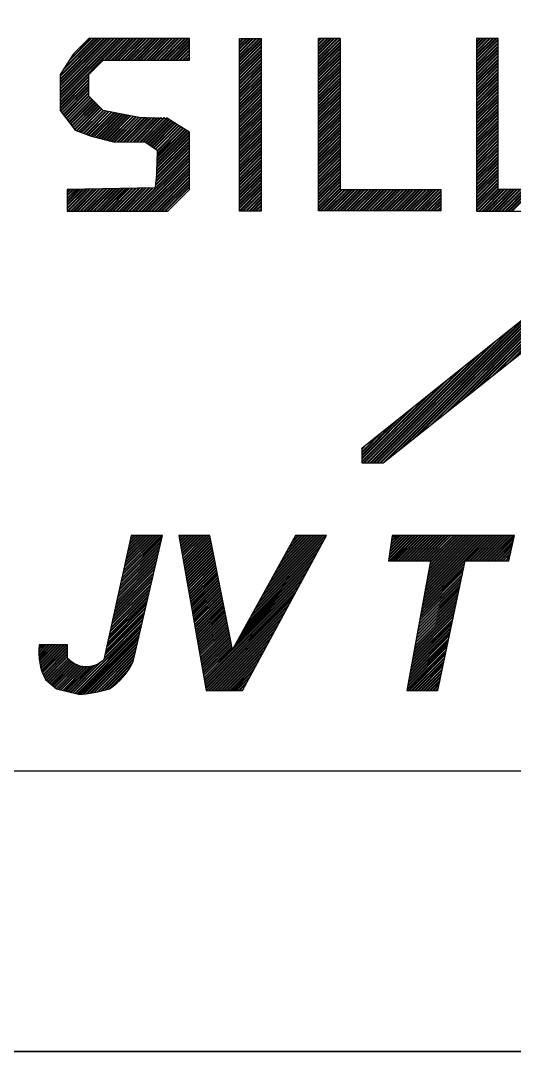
# Model space of a CAD drawing. Extents: x 0 to 594, y 0 to 420.
# Drawn here: x 403.39 to 416.61, y 0 to 27.55 of the extents above; entities that cross this region are included whole.
import ezdxf

# ---------------------------------------------------------------- set-up
doc = ezdxf.new("R2010")
doc.units = 0
doc.header["$MEASUREMENT"] = 0
doc.linetypes.add('BORDER_2012_SLN$0$8001.Solid', pattern=[0])
doc.layers.add('BORDER_2012_SLN$0$Level_1', color=7, linetype='BORDER_2012_SLN$0$8001.Solid', lineweight=25)
doc.layers.add('BORDER_2012_SLN$0$Level_18', color=7, linetype='BORDER_2012_SLN$0$8001.Solid', lineweight=25)
doc.layers.add('GT_1', color=7, linetype='Continuous')

# ---------------------------------------------------------------- blocks, each defined once
blk = doc.blocks.new('BORDER_2012_SLN')
at = {"lineweight": -3}
for p, q in [((404.448, 25.366), (406.157, 27.075)), ((404.448, 25.452), (406.07, 27.075)), ((404.448, 25.539), (405.983, 27.075)), ((404.448, 25.626), (405.897, 27.075)), ((404.448, 25.713), (405.81, 27.075)), ((404.448, 25.799), (405.723, 27.075)), ((404.448, 25.886), (405.637, 27.075)), ((404.448, 25.973), (405.55, 27.075)), ((404.448, 26.06), (405.463, 27.075)), ((404.448, 25.394), (406.128, 27.075)), ((404.448, 25.481), (406.041, 27.075)), ((404.448, 25.568), (405.955, 27.075)), ((404.448, 25.655), (405.868, 27.075)), ((404.448, 25.741), (405.781, 27.075)), ((404.448, 25.828), (405.694, 27.075)), ((404.448, 25.915), (405.608, 27.075)), ((404.448, 26.002), (405.521, 27.075)), ((404.448, 26.088), (405.434, 27.075)), ((404.507, 26.206), (405.377, 27.075)), ((404.561, 26.288), (405.348, 27.075)), ((404.668, 26.453), (405.29, 27.075)), ((404.722, 26.536), (405.261, 27.075)), ((405.639, 26.499), (406.215, 27.075)), ((405.668, 26.499), (406.243, 27.075)), ((405.725, 26.499), (406.301, 27.075)), ((405.754, 26.499), (406.33, 27.075)), ((405.812, 26.499), (406.388, 27.074)), ((405.841, 26.499), (406.417, 27.074)), ((405.899, 26.499), (406.475, 27.074)), ((405.928, 26.499), (406.504, 27.074)), ((405.986, 26.499), (406.561, 27.074)), ((406.015, 26.499), (406.59, 27.074)), ((406.072, 26.499), (406.648, 27.074)), ((406.101, 26.499), (406.677, 27.074)), ((406.159, 26.499), (406.735, 27.074)), ((406.188, 26.499), (406.764, 27.074)), ((406.246, 26.499), (406.821, 27.074)), ((406.275, 26.499), (406.85, 27.074)), ((406.333, 26.499), (406.908, 27.074)), ((406.362, 26.499), (406.937, 27.074)), ((406.419, 26.499), (406.995, 27.074)), ((406.448, 26.499), (407.024, 27.074)), ((406.506, 26.499), (407.081, 27.074)), ((406.535, 26.499), (407.11, 27.074)), ((406.593, 26.499), (407.168, 27.074)), ((406.622, 26.499), (407.197, 27.074)), ((406.68, 26.499), (407.255, 27.074)), ((406.709, 26.499), (407.284, 27.074)), ((406.766, 26.499), (407.341, 27.074)), ((406.795, 26.499), (407.37, 27.074)), ((406.853, 26.499), (407.428, 27.074)), ((406.882, 26.499), (407.457, 27.074)), ((406.94, 26.499), (407.515, 27.074)), ((406.969, 26.499), (407.544, 27.074)), ((407.027, 26.499), (407.602, 27.074)), ((407.056, 26.499), (407.63, 27.074)), ((407.113, 26.499), (407.688, 27.073)), ((407.142, 26.499), (407.717, 27.073)), ((407.2, 26.499), (407.775, 27.073)), ((407.229, 26.499), (407.804, 27.073)), ((407.287, 26.499), (407.862, 27.073)), ((407.316, 26.499), (407.89, 27.073)), ((407.374, 26.499), (407.913, 27.038)), ((407.403, 26.499), (407.912, 27.008)), ((409.253, 26.528), (409.801, 27.075)), ((409.253, 26.614), (409.714, 27.075)), ((409.253, 26.701), (409.627, 27.075)), ((409.253, 26.788), (409.541, 27.075)), ((409.253, 26.875), (409.454, 27.075)), ((409.253, 26.961), (409.367, 27.075)), ((409.253, 27.048), (409.28, 27.075)), ((409.253, 26.556), (409.772, 27.075)), ((409.253, 26.643), (409.685, 27.075)), ((409.253, 26.73), (409.599, 27.075)), ((409.253, 26.817), (409.512, 27.075)), ((409.253, 26.903), (409.425, 27.075)), ((409.253, 26.99), (409.338, 27.075)), ((409.253, 26.47), (409.83, 27.046)), ((409.253, 26.441), (409.83, 27.017)), ((411.368, 26.676), (411.767, 27.075)), ((411.368, 26.762), (411.68, 27.075)), ((411.368, 26.849), (411.594, 27.075)), ((411.368, 26.936), (411.507, 27.075)), ((411.368, 27.023), (411.42, 27.075)), ((411.368, 26.502), (411.941, 27.075)), ((411.368, 26.56), (411.883, 27.075)), ((411.368, 26.647), (411.796, 27.075)), ((411.368, 26.733), (411.709, 27.075)), ((411.368, 26.82), (411.623, 27.075)), ((411.368, 26.907), (411.536, 27.075)), ((411.368, 26.994), (411.449, 27.075)), ((411.368, 26.589), (411.854, 27.075)), ((411.368, 26.473), (411.944, 27.05)), ((415.596, 26.538), (416.134, 27.075)), ((415.596, 26.625), (416.047, 27.075)), ((415.596, 26.712), (415.96, 27.075)), ((415.596, 26.798), (415.873, 27.075)), ((415.596, 26.885), (415.787, 27.075)), ((415.596, 26.972), (415.7, 27.075)), ((415.596, 27.059), (415.613, 27.075)), ((415.596, 26.567), (416.105, 27.075)), ((415.596, 26.654), (416.018, 27.075)), ((415.596, 26.74), (415.931, 27.075)), ((415.596, 26.827), (415.844, 27.075)), ((415.596, 26.914), (415.758, 27.075)), ((415.596, 27.001), (415.671, 27.075)), ((415.596, 26.48), (416.173, 27.057)), ((415.596, 26.451), (416.173, 27.028)), ((407.46, 26.499), (407.911, 26.95)), ((407.489, 26.499), (407.911, 26.92)), ((407.547, 26.499), (407.91, 26.862)), ((407.576, 26.499), (407.91, 26.832)), ((407.634, 26.499), (407.909, 26.774)), ((407.663, 26.499), (407.908, 26.744)), ((409.253, 26.383), (409.83, 26.96)), ((409.253, 26.354), (409.83, 26.931)), ((409.253, 26.296), (409.83, 26.873)), ((409.253, 26.267), (409.83, 26.844)), ((409.253, 26.209), (409.83, 26.786)), ((409.253, 26.181), (409.83, 26.757)), ((411.368, 26.415), (411.944, 26.992)), ((411.368, 26.386), (411.944, 26.963)), ((411.368, 26.329), (411.944, 26.905)), ((411.368, 26.3), (411.944, 26.876)), ((411.368, 26.242), (411.944, 26.819)), ((411.368, 26.213), (411.944, 26.79)), ((411.368, 26.155), (411.944, 26.732)), ((415.596, 26.393), (416.173, 26.97)), ((415.596, 26.365), (416.173, 26.941)), ((415.596, 26.307), (416.173, 26.884)), ((415.596, 26.278), (416.173, 26.855)), ((415.596, 26.22), (416.173, 26.797)), ((415.596, 26.191), (416.173, 26.768)), ((407.721, 26.499), (407.908, 26.686)), ((407.75, 26.499), (407.908, 26.657)), ((407.807, 26.499), (407.908, 26.599)), ((407.836, 26.499), (407.908, 26.57)), ((407.894, 26.499), (407.908, 26.512)), ((409.253, 26.123), (409.83, 26.699)), ((409.253, 26.094), (409.83, 26.67)), ((409.253, 26.036), (409.83, 26.613)), ((409.253, 26.007), (409.83, 26.584)), ((409.253, 25.949), (409.83, 26.526)), ((409.253, 25.92), (409.83, 26.497)), ((411.368, 26.126), (411.944, 26.703)), ((411.368, 26.068), (411.944, 26.645)), ((411.368, 26.039), (411.944, 26.616)), ((411.368, 25.982), (411.944, 26.558)), ((411.368, 25.953), (411.944, 26.529)), ((411.368, 25.895), (411.944, 26.472)), ((415.596, 26.133), (416.173, 26.71)), ((415.596, 26.104), (416.173, 26.681)), ((415.596, 26.046), (416.173, 26.623)), ((415.596, 26.018), (416.173, 26.594)), ((415.596, 25.96), (416.173, 26.537)), ((415.596, 25.931), (416.173, 26.508)), ((409.253, 25.862), (409.83, 26.439)), ((409.253, 25.834), (409.83, 26.41)), ((409.253, 25.776), (409.83, 26.352)), ((409.253, 25.747), (409.83, 26.323)), ((409.253, 25.689), (409.83, 26.266)), ((409.253, 25.66), (409.83, 26.237)), ((409.253, 25.602), (409.83, 26.179)), ((411.368, 25.866), (411.944, 26.443)), ((411.368, 25.808), (411.944, 26.385)), ((411.368, 25.779), (411.944, 26.356)), ((411.368, 25.721), (411.944, 26.298)), ((411.368, 25.692), (411.944, 26.269)), ((411.368, 25.635), (411.944, 26.211)), ((411.368, 25.606), (411.944, 26.182)), ((415.596, 25.873), (416.173, 26.45)), ((415.596, 25.844), (416.173, 26.421)), ((415.596, 25.786), (416.173, 26.363)), ((415.596, 25.757), (416.173, 26.334)), ((415.596, 25.699), (416.173, 26.276)), ((415.596, 25.671), (416.173, 26.247)), ((415.596, 25.613), (416.173, 26.19)), ((404.448, 25.308), (405.217, 26.077)), ((404.448, 25.279), (405.217, 26.048)), ((404.448, 25.221), (405.217, 25.99)), ((404.448, 25.192), (405.217, 25.961)), ((404.456, 25.142), (405.217, 25.903)), ((409.253, 25.573), (409.83, 26.15)), ((409.253, 25.515), (409.83, 26.092)), ((409.253, 25.487), (409.83, 26.063)), ((409.253, 25.429), (409.83, 26.005)), ((409.253, 25.4), (409.83, 25.976)), ((409.253, 25.342), (409.83, 25.919)), ((411.368, 25.548), (411.944, 26.125)), ((411.368, 25.519), (411.944, 26.096)), ((411.368, 25.461), (411.944, 26.038)), ((411.368, 25.432), (411.944, 26.009)), ((411.368, 25.374), (411.944, 25.951)), ((411.368, 25.345), (411.944, 25.922)), ((415.596, 25.584), (416.173, 26.161)), ((415.596, 25.526), (416.173, 26.103)), ((415.596, 25.497), (416.173, 26.074)), ((415.596, 25.439), (416.173, 26.016)), ((415.596, 25.41), (416.173, 25.987)), ((415.596, 25.352), (416.173, 25.929)), ((404.469, 25.126), (405.217, 25.874)), ((404.494, 25.093), (405.217, 25.816)), ((404.506, 25.077), (405.217, 25.787)), ((404.531, 25.044), (405.217, 25.73)), ((404.544, 25.028), (405.217, 25.701)), ((404.569, 24.995), (405.217, 25.643)), ((409.253, 25.313), (409.83, 25.89)), ((409.253, 25.255), (409.83, 25.832)), ((409.253, 25.226), (409.83, 25.803)), ((409.253, 25.168), (409.83, 25.745)), ((409.253, 25.14), (409.83, 25.716)), ((409.253, 25.082), (409.83, 25.658)), ((409.253, 25.053), (409.83, 25.629)), ((411.368, 25.288), (411.944, 25.864)), ((411.368, 25.259), (411.944, 25.835)), ((411.368, 25.201), (411.944, 25.778)), ((411.368, 25.172), (411.944, 25.749)), ((411.368, 25.114), (411.944, 25.691)), ((411.368, 25.085), (411.944, 25.662)), ((415.596, 25.324), (416.173, 25.9)), ((415.596, 25.266), (416.173, 25.843)), ((415.596, 25.237), (416.173, 25.814)), ((415.596, 25.179), (416.173, 25.756)), ((415.596, 25.15), (416.173, 25.727)), ((415.596, 25.092), (416.173, 25.669)), ((415.596, 25.063), (416.173, 25.64)), ((404.582, 24.979), (405.217, 25.614)), ((404.607, 24.946), (405.217, 25.556)), ((404.619, 24.93), (405.222, 25.532)), ((404.645, 24.897), (405.251, 25.503)), ((404.657, 24.881), (405.265, 25.489)), ((404.682, 24.848), (405.294, 25.46)), ((404.695, 24.832), (405.309, 25.446)), ((404.72, 24.799), (405.337, 25.417)), ((404.733, 24.783), (405.352, 25.402)), ((404.758, 24.75), (405.381, 25.373)), ((404.77, 24.734), (405.395, 25.359)), ((409.253, 24.995), (409.83, 25.572)), ((409.253, 24.966), (409.83, 25.543)), ((409.253, 24.908), (409.83, 25.485)), ((409.253, 24.879), (409.83, 25.456)), ((409.253, 24.821), (409.83, 25.398)), ((409.253, 24.793), (409.83, 25.369)), ((411.368, 25.027), (411.944, 25.604)), ((411.368, 24.998), (411.944, 25.575)), ((411.368, 24.941), (411.944, 25.517)), ((411.368, 24.912), (411.944, 25.488)), ((411.368, 24.854), (411.944, 25.431)), ((411.368, 24.825), (411.944, 25.402)), ((415.596, 25.005), (416.173, 25.582)), ((415.596, 24.977), (416.173, 25.553)), ((415.596, 24.919), (416.173, 25.496)), ((415.596, 24.89), (416.173, 25.467)), ((415.596, 24.832), (416.173, 25.409)), ((415.596, 24.803), (416.173, 25.38)), ((404.795, 24.701), (405.424, 25.33)), ((404.808, 24.685), (405.439, 25.316)), ((404.833, 24.652), (405.468, 25.287)), ((404.846, 24.636), (405.482, 25.272)), ((404.883, 24.616), (405.511, 25.243)), ((404.904, 24.608), (405.525, 25.229)), ((404.947, 24.592), (405.554, 25.2)), ((404.968, 24.584), (405.569, 25.185)), ((405.01, 24.569), (405.598, 25.156)), ((405.031, 24.561), (405.62, 25.149)), ((405.073, 24.545), (405.668, 25.14)), ((405.094, 24.537), (405.692, 25.135)), ((405.137, 24.522), (405.74, 25.125)), ((405.158, 24.514), (405.764, 25.121)), ((405.2, 24.498), (405.812, 25.111)), ((405.221, 24.491), (405.836, 25.106)), ((405.263, 24.475), (405.885, 25.096)), ((405.284, 24.467), (405.909, 25.092)), ((405.331, 24.456), (405.957, 25.082)), ((405.354, 24.45), (405.981, 25.077)), ((409.253, 24.735), (409.83, 25.311)), ((409.253, 24.706), (409.83, 25.282)), ((409.253, 24.648), (409.83, 25.225)), ((409.253, 24.619), (409.83, 25.196)), ((409.253, 24.561), (409.83, 25.138)), ((409.253, 24.532), (409.83, 25.109)), ((411.368, 24.767), (411.944, 25.344)), ((411.368, 24.738), (411.944, 25.315)), ((411.368, 24.68), (411.944, 25.257)), ((411.368, 24.651), (411.944, 25.228)), ((411.368, 24.594), (411.944, 25.17)), ((411.368, 24.565), (411.944, 25.141)), ((411.368, 24.507), (411.944, 25.084)), ((415.596, 24.745), (416.173, 25.322)), ((415.596, 24.716), (416.173, 25.293)), ((415.596, 24.658), (416.173, 25.235)), ((415.596, 24.63), (416.173, 25.206)), ((415.596, 24.572), (416.173, 25.149)), ((415.596, 24.543), (416.173, 25.12)), ((405.4, 24.438), (406.029, 25.068)), ((405.423, 24.432), (406.053, 25.063)), ((405.469, 24.42), (406.102, 25.053)), ((405.492, 24.414), (406.126, 25.048)), ((405.538, 24.403), (406.174, 25.039)), ((405.561, 24.397), (406.198, 25.034)), ((405.607, 24.385), (406.246, 25.024)), ((405.63, 24.379), (406.27, 25.019)), ((405.676, 24.368), (406.318, 25.01)), ((405.699, 24.362), (406.342, 25.005)), ((405.745, 24.35), (406.391, 24.995)), ((405.768, 24.344), (406.415, 24.99)), ((405.815, 24.332), (406.463, 24.981)), ((405.838, 24.326), (406.487, 24.976)), ((405.886, 24.317), (406.535, 24.966)), ((405.915, 24.317), (406.559, 24.961)), ((405.972, 24.316), (406.617, 24.961)), ((406, 24.315), (406.646, 24.961)), ((406.057, 24.314), (406.703, 24.961)), ((406.085, 24.314), (406.732, 24.961)), ((406.142, 24.313), (406.79, 24.961)), ((406.171, 24.312), (406.819, 24.961)), ((406.227, 24.312), (406.877, 24.961)), ((406.256, 24.311), (406.906, 24.961)), ((406.313, 24.31), (406.964, 24.961)), ((406.341, 24.31), (406.993, 24.961)), ((406.398, 24.309), (407.05, 24.961)), ((406.427, 24.308), (407.079, 24.961)), ((406.483, 24.307), (407.137, 24.961)), ((406.512, 24.307), (407.166, 24.961)), ((406.569, 24.306), (407.224, 24.961)), ((406.597, 24.305), (407.253, 24.961)), ((406.654, 24.304), (407.311, 24.961)), ((406.682, 24.304), (407.336, 24.958)), ((406.738, 24.302), (407.371, 24.934)), ((406.756, 24.29), (407.388, 24.923)), ((406.79, 24.267), (407.423, 24.9)), ((406.807, 24.255), (407.44, 24.888)), ((406.842, 24.232), (407.475, 24.865)), ((406.859, 24.22), (407.492, 24.853)), ((406.894, 24.197), (407.527, 24.83)), ((406.911, 24.185), (407.544, 24.819)), ((409.253, 24.474), (409.83, 25.051)), ((409.253, 24.446), (409.83, 25.022)), ((409.253, 24.388), (409.83, 24.964)), ((409.253, 24.359), (409.83, 24.935)), ((409.253, 24.301), (409.83, 24.878)), ((409.253, 24.272), (409.83, 24.849)), ((411.368, 24.478), (411.944, 25.055)), ((411.368, 24.42), (411.944, 24.997)), ((411.368, 24.391), (411.944, 24.968)), ((411.368, 24.333), (411.944, 24.91)), ((411.368, 24.304), (411.944, 24.881)), ((411.368, 24.247), (411.944, 24.823)), ((415.596, 24.485), (416.173, 25.062)), ((415.596, 24.456), (416.173, 25.033)), ((415.596, 24.398), (416.173, 24.975)), ((415.596, 24.369), (416.173, 24.946)), ((415.596, 24.311), (416.173, 24.888)), ((415.596, 24.283), (416.173, 24.859)), ((415.596, 24.225), (416.173, 24.802)), ((406.945, 24.162), (407.579, 24.796)), ((406.963, 24.15), (407.596, 24.784)), ((406.997, 24.127), (407.631, 24.761)), ((407.014, 24.115), (407.648, 24.749)), ((407.035, 23.703), (407.908, 24.575)), ((407.037, 23.733), (407.891, 24.587)), ((407.038, 23.792), (407.857, 24.611)), ((407.039, 23.822), (407.839, 24.622)), ((407.041, 23.911), (407.787, 24.657)), ((407.041, 23.881), (407.805, 24.645)), ((407.042, 23.999), (407.735, 24.691)), ((407.042, 23.969), (407.753, 24.68)), ((407.043, 24.086), (407.683, 24.726)), ((407.043, 24.057), (407.7, 24.715)), ((409.253, 24.214), (409.83, 24.791)), ((409.253, 24.185), (409.83, 24.762)), ((409.253, 24.127), (409.83, 24.704)), ((409.253, 24.099), (409.83, 24.675)), ((409.253, 24.041), (409.83, 24.617)), ((409.253, 24.012), (409.83, 24.588)), ((409.253, 23.954), (409.83, 24.531)), ((411.368, 24.218), (411.944, 24.794)), ((411.368, 24.16), (411.944, 24.737)), ((411.368, 24.131), (411.944, 24.708)), ((411.368, 24.073), (411.944, 24.65)), ((411.368, 24.044), (411.944, 24.621)), ((411.368, 23.986), (411.944, 24.563)), ((411.368, 23.957), (411.944, 24.534)), ((415.596, 24.196), (416.173, 24.773)), ((415.596, 24.138), (416.173, 24.715)), ((415.596, 24.109), (416.173, 24.686)), ((415.596, 24.051), (416.173, 24.628)), ((415.596, 24.022), (416.173, 24.599)), ((415.596, 23.964), (416.173, 24.541)), ((407.017, 23.366), (407.908, 24.257)), ((407.021, 23.428), (407.908, 24.315)), ((407.023, 23.459), (407.908, 24.343)), ((407.027, 23.521), (407.908, 24.401)), ((407.029, 23.551), (407.908, 24.43)), ((407.032, 23.612), (407.908, 24.488)), ((407.033, 23.642), (407.908, 24.517)), ((409.253, 23.925), (409.83, 24.502)), ((409.253, 23.867), (409.83, 24.444)), ((409.253, 23.838), (409.83, 24.415)), ((409.253, 23.78), (409.83, 24.357)), ((409.253, 23.752), (409.83, 24.328)), ((409.253, 23.694), (409.83, 24.27)), ((411.368, 23.9), (411.944, 24.476)), ((411.368, 23.871), (411.944, 24.447)), ((411.368, 23.813), (411.944, 24.39)), ((411.368, 23.784), (411.944, 24.361)), ((411.368, 23.726), (411.944, 24.303)), ((411.368, 23.697), (411.944, 24.274)), ((415.596, 23.936), (416.173, 24.512)), ((415.596, 23.878), (416.173, 24.455)), ((415.596, 23.849), (416.173, 24.426)), ((415.596, 23.791), (416.173, 24.368)), ((415.596, 23.762), (416.173, 24.339)), ((415.596, 23.704), (416.173, 24.281)), ((415.596, 23.675), (416.173, 24.252)), ((406.373, 22.461), (407.908, 23.996)), ((406.999, 23.146), (407.908, 24.054)), ((407.002, 23.178), (407.908, 24.083)), ((407.008, 23.241), (407.908, 24.141)), ((407.01, 23.273), (407.908, 24.17)), ((407.015, 23.335), (407.908, 24.228)), ((409.253, 23.665), (409.83, 24.241)), ((409.253, 23.607), (409.83, 24.184)), ((409.253, 23.578), (409.83, 24.155)), ((409.253, 23.52), (409.83, 24.097)), ((409.253, 23.491), (409.83, 24.068)), ((409.253, 23.434), (409.83, 24.01)), ((409.253, 23.405), (409.83, 23.981)), ((411.368, 23.639), (411.944, 24.216)), ((411.368, 23.61), (411.944, 24.187)), ((411.368, 23.553), (411.944, 24.129)), ((411.368, 23.524), (411.944, 24.1)), ((411.368, 23.466), (411.944, 24.043)), ((411.368, 23.437), (411.944, 24.014)), ((415.596, 23.617), (416.173, 24.194)), ((415.596, 23.589), (416.173, 24.166)), ((415.596, 23.531), (416.173, 24.108)), ((415.596, 23.502), (416.173, 24.079)), ((415.596, 23.444), (416.173, 24.021)), ((415.596, 23.415), (416.173, 23.992)), ((406.402, 22.462), (407.908, 23.968)), ((406.459, 22.462), (407.908, 23.91)), ((406.488, 22.462), (407.908, 23.881)), ((406.546, 22.462), (407.908, 23.823)), ((406.575, 22.462), (407.908, 23.794)), ((406.633, 22.462), (407.908, 23.736)), ((406.662, 22.462), (407.908, 23.707)), ((409.253, 23.347), (409.83, 23.923)), ((409.253, 23.318), (409.83, 23.894)), ((409.253, 23.26), (409.83, 23.837)), ((409.253, 23.231), (409.83, 23.808)), ((409.253, 23.173), (409.83, 23.75)), ((409.253, 23.144), (409.83, 23.721)), ((411.368, 23.379), (411.944, 23.956)), ((411.368, 23.35), (411.944, 23.927)), ((411.368, 23.292), (411.944, 23.869)), ((411.368, 23.264), (411.944, 23.84)), ((411.368, 23.206), (411.944, 23.782)), ((411.368, 23.177), (411.944, 23.753)), ((415.596, 23.357), (416.173, 23.934)), ((415.596, 23.328), (416.173, 23.905)), ((415.596, 23.27), (416.173, 23.847)), ((415.596, 23.242), (416.173, 23.819)), ((415.596, 23.184), (416.173, 23.761)), ((415.596, 23.155), (416.173, 23.732)), ((406.72, 22.462), (407.908, 23.649)), ((406.749, 22.462), (407.908, 23.621)), ((406.807, 22.462), (407.908, 23.563)), ((406.836, 22.462), (407.908, 23.534)), ((406.893, 22.462), (407.908, 23.476)), ((406.922, 22.462), (407.908, 23.447)), ((409.253, 23.087), (409.83, 23.663)), ((409.253, 23.058), (409.83, 23.634)), ((409.253, 23), (409.83, 23.576)), ((409.253, 22.971), (409.83, 23.547)), ((409.253, 22.913), (409.83, 23.49)), ((409.253, 22.884), (409.83, 23.461)), ((411.368, 23.119), (411.944, 23.696)), ((411.368, 23.09), (411.944, 23.667)), ((411.368, 23.032), (411.944, 23.609)), ((411.368, 23.003), (411.944, 23.58)), ((411.368, 22.945), (411.944, 23.522)), ((411.368, 22.917), (411.944, 23.493)), ((411.368, 22.859), (411.944, 23.435)), ((415.596, 23.097), (416.173, 23.674)), ((415.596, 23.068), (416.173, 23.645)), ((415.596, 23.01), (416.173, 23.587)), ((415.596, 22.981), (416.173, 23.558)), ((415.596, 22.924), (416.173, 23.5)), ((415.596, 22.895), (416.173, 23.472)), ((406.98, 22.462), (407.908, 23.389)), ((407.009, 22.462), (407.908, 23.36)), ((407.067, 22.462), (407.908, 23.302)), ((407.096, 22.462), (407.908, 23.274)), ((407.154, 22.462), (407.908, 23.216)), ((407.183, 22.462), (407.908, 23.187)), ((409.253, 22.826), (409.83, 23.403)), ((409.253, 22.797), (409.83, 23.374)), ((409.253, 22.74), (409.83, 23.316)), ((409.253, 22.711), (409.83, 23.287)), ((409.253, 22.653), (409.83, 23.229)), ((409.253, 22.624), (409.83, 23.2)), ((411.368, 22.83), (411.944, 23.406)), ((411.368, 22.772), (411.944, 23.349)), ((411.368, 22.743), (411.944, 23.32)), ((411.368, 22.685), (411.944, 23.262)), ((411.368, 22.656), (411.944, 23.233)), ((411.368, 22.598), (411.944, 23.175)), ((411.368, 22.57), (411.944, 23.146)), ((415.596, 22.837), (416.173, 23.414)), ((415.596, 22.808), (416.173, 23.385)), ((415.596, 22.75), (416.173, 23.327)), ((415.596, 22.721), (416.173, 23.298)), ((415.596, 22.663), (416.173, 23.24)), ((415.596, 22.634), (416.173, 23.211)), ((415.596, 22.577), (416.173, 23.153)), ((404.64, 22.464), (405.227, 23.051)), ((404.64, 22.522), (405.168, 23.049)), ((404.64, 22.55), (405.138, 23.049)), ((404.64, 22.608), (405.079, 23.048)), ((404.64, 22.637), (405.05, 23.047)), ((404.64, 22.695), (404.991, 23.046)), ((404.64, 22.724), (404.961, 23.045)), ((404.64, 22.782), (404.902, 23.044)), ((404.64, 22.811), (404.873, 23.043)), ((404.64, 22.869), (404.814, 23.042)), ((404.64, 22.897), (404.784, 23.042)), ((404.64, 22.955), (404.725, 23.04)), ((404.64, 22.984), (404.696, 23.04)), ((404.665, 22.46), (405.256, 23.051)), ((404.723, 22.46), (405.315, 23.052)), ((404.752, 22.46), (405.345, 23.053)), ((404.81, 22.46), (405.404, 23.054)), ((404.839, 22.46), (405.433, 23.055)), ((404.897, 22.461), (405.492, 23.056)), ((404.926, 22.461), (405.522, 23.056)), ((404.984, 22.461), (405.581, 23.058)), ((405.013, 22.461), (405.61, 23.058)), ((405.071, 22.461), (405.669, 23.059)), ((405.099, 22.461), (405.699, 23.06)), ((405.157, 22.461), (405.758, 23.061)), ((405.186, 22.461), (405.787, 23.062)), ((405.244, 22.461), (405.846, 23.063)), ((405.273, 22.461), (405.876, 23.063)), ((405.331, 22.461), (405.935, 23.065)), ((405.36, 22.461), (405.964, 23.065)), ((405.418, 22.461), (406.023, 23.066)), ((405.447, 22.461), (406.053, 23.067)), ((405.505, 22.461), (406.112, 23.068)), ((405.534, 22.461), (406.141, 23.069)), ((405.591, 22.461), (406.2, 23.07)), ((405.62, 22.461), (406.23, 23.071)), ((405.678, 22.461), (406.289, 23.072)), ((405.707, 22.461), (406.318, 23.072)), ((405.765, 22.461), (406.377, 23.073)), ((405.794, 22.461), (406.407, 23.074)), ((405.852, 22.461), (406.466, 23.075)), ((405.881, 22.461), (406.495, 23.076)), ((405.939, 22.461), (406.554, 23.077)), ((405.968, 22.461), (406.584, 23.078)), ((406.025, 22.461), (406.643, 23.079)), ((406.054, 22.461), (406.672, 23.079)), ((406.112, 22.461), (406.731, 23.081)), ((406.141, 22.461), (406.761, 23.081)), ((406.199, 22.461), (406.82, 23.082)), ((406.228, 22.461), (406.849, 23.083)), ((406.286, 22.461), (406.908, 23.084)), ((406.315, 22.461), (406.938, 23.085)), ((407.241, 22.462), (407.908, 23.129)), ((407.27, 22.462), (407.908, 23.1)), ((407.328, 22.462), (407.908, 23.042)), ((409.253, 22.566), (409.83, 23.143)), ((409.253, 22.537), (409.83, 23.114)), ((409.253, 22.479), (409.83, 23.056)), ((409.265, 22.462), (409.83, 23.027)), ((409.323, 22.462), (409.83, 22.969)), ((409.352, 22.462), (409.83, 22.94)), ((409.409, 22.462), (409.83, 22.882)), ((411.368, 22.512), (411.944, 23.088)), ((411.368, 22.483), (411.944, 23.059)), ((411.409, 22.467), (411.981, 23.039)), ((411.438, 22.467), (412.01, 23.039)), ((411.496, 22.467), (412.068, 23.039)), ((411.525, 22.467), (412.097, 23.039)), ((411.583, 22.467), (412.155, 23.039)), ((411.612, 22.467), (412.184, 23.039)), ((411.669, 22.467), (412.242, 23.039)), ((411.698, 22.467), (412.271, 23.039)), ((411.756, 22.467), (412.328, 23.039)), ((411.785, 22.467), (412.357, 23.039)), ((411.843, 22.467), (412.415, 23.039)), ((411.872, 22.467), (412.444, 23.039)), ((411.93, 22.467), (412.502, 23.039)), ((411.959, 22.467), (412.531, 23.039)), ((412.016, 22.467), (412.589, 23.039)), ((412.045, 22.467), (412.618, 23.039)), ((412.103, 22.467), (412.675, 23.039)), ((412.132, 22.467), (412.704, 23.039)), ((412.19, 22.467), (412.762, 23.039)), ((412.219, 22.467), (412.791, 23.039)), ((412.277, 22.467), (412.849, 23.039)), ((412.306, 22.467), (412.878, 23.039)), ((412.363, 22.467), (412.936, 23.039)), ((412.392, 22.467), (412.965, 23.039)), ((412.45, 22.467), (413.022, 23.039)), ((412.479, 22.467), (413.051, 23.039)), ((412.537, 22.467), (413.109, 23.039)), ((412.566, 22.467), (413.138, 23.039)), ((412.624, 22.467), (413.196, 23.039)), ((412.653, 22.467), (413.225, 23.039)), ((412.71, 22.467), (413.283, 23.039)), ((412.739, 22.467), (413.312, 23.039)), ((412.797, 22.467), (413.369, 23.039)), ((412.826, 22.467), (413.398, 23.039)), ((412.884, 22.467), (413.456, 23.039)), ((412.913, 22.467), (413.485, 23.039)), ((412.971, 22.467), (413.543, 23.039)), ((413, 22.467), (413.572, 23.039)), ((413.057, 22.467), (413.63, 23.039)), ((413.086, 22.467), (413.658, 23.039)), ((413.144, 22.467), (413.716, 23.039)), ((413.173, 22.467), (413.745, 23.039)), ((413.231, 22.467), (413.803, 23.039)), ((413.26, 22.467), (413.832, 23.039)), ((413.318, 22.467), (413.89, 23.039)), ((413.347, 22.467), (413.919, 23.039)), ((413.404, 22.467), (413.977, 23.039)), ((413.433, 22.467), (414.005, 23.039)), ((413.491, 22.467), (414.063, 23.039)), ((413.52, 22.467), (414.092, 23.039)), ((413.578, 22.467), (414.15, 23.039)), ((413.607, 22.467), (414.179, 23.039)), ((413.665, 22.467), (414.237, 23.039)), ((413.694, 22.467), (414.266, 23.039)), ((413.751, 22.467), (414.324, 23.039)), ((413.78, 22.467), (414.352, 23.039)), ((413.838, 22.467), (414.41, 23.039)), ((413.867, 22.467), (414.439, 23.039)), ((413.925, 22.467), (414.497, 23.039)), ((413.954, 22.467), (414.526, 23.039)), ((414.012, 22.467), (414.584, 23.039)), ((414.041, 22.467), (414.613, 23.039)), ((414.098, 22.467), (414.635, 23.003)), ((414.127, 22.467), (414.635, 22.974)), ((414.185, 22.467), (414.635, 22.917)), ((414.214, 22.467), (414.635, 22.888)), ((415.596, 22.548), (416.173, 23.125)), ((415.596, 22.49), (416.173, 23.067)), ((415.598, 22.462), (416.174, 23.039)), ((415.655, 22.462), (416.232, 23.039)), ((415.684, 22.462), (416.261, 23.039)), ((415.742, 22.462), (416.319, 23.039)), ((415.771, 22.462), (416.348, 23.039)), ((415.829, 22.462), (416.406, 23.039)), ((415.858, 22.462), (416.434, 23.039)), ((415.916, 22.462), (416.492, 23.039)), ((415.945, 22.462), (416.521, 23.039)), ((416.002, 22.462), (416.579, 23.039)), ((416.031, 22.462), (416.608, 23.039)), ((416.089, 22.462), (416.666, 23.039)), ((416.118, 22.462), (416.695, 23.039)), ((416.176, 22.462), (416.753, 23.039)), ((416.205, 22.462), (416.781, 23.039)), ((416.263, 22.462), (416.839, 23.039)), ((416.292, 22.462), (416.868, 23.039)), ((416.349, 22.462), (416.926, 23.039)), ((416.378, 22.462), (416.955, 23.039)), ((416.436, 22.462), (417.013, 23.039)), ((416.465, 22.462), (417.042, 23.039)), ((416.523, 22.462), (417.1, 23.039)), ((416.552, 22.462), (417.128, 23.039)), ((409.438, 22.462), (409.83, 22.854)), ((409.496, 22.462), (409.83, 22.796)), ((409.525, 22.462), (409.83, 22.767)), ((409.583, 22.462), (409.83, 22.709)), ((409.612, 22.462), (409.83, 22.68)), ((409.67, 22.462), (409.83, 22.622)), ((414.272, 22.467), (414.635, 22.83)), ((414.301, 22.467), (414.635, 22.801)), ((414.359, 22.467), (414.635, 22.743)), ((414.388, 22.467), (414.635, 22.714)), ((414.445, 22.467), (414.635, 22.656)), ((414.474, 22.467), (414.635, 22.627)), ((409.699, 22.462), (409.83, 22.593)), ((409.756, 22.462), (409.83, 22.535)), ((409.785, 22.462), (409.83, 22.507)), ((414.532, 22.467), (414.635, 22.57)), ((414.561, 22.467), (414.635, 22.541)), ((414.619, 22.467), (414.635, 22.483)), ((415.177, 17.386), (419.292, 21.501)), ((415.317, 17.497), (419.321, 21.501)), ((415.598, 17.72), (419.379, 21.501)), ((415.738, 17.832), (419.408, 21.501)), ((416.019, 18.055), (419.465, 21.501)), ((416.16, 18.166), (419.494, 21.501)), ((416.441, 18.389), (419.552, 21.501)), ((416.581, 18.501), (419.581, 21.501)), ((414.755, 17.051), (419.033, 21.328)), ((414.896, 17.163), (419.177, 21.444)), ((414.334, 16.716), (418.599, 20.982)), ((414.474, 16.828), (418.744, 21.097)), ((414.053, 16.493), (418.31, 20.75)), ((413.632, 16.159), (417.876, 20.403)), ((413.912, 16.382), (418.165, 20.635)), ((413.491, 16.047), (417.731, 20.288)), ((413.092, 15.735), (417.298, 19.941)), ((413.21, 15.824), (417.442, 20.056)), ((413.005, 15.735), (416.864, 19.594)), ((413.034, 15.735), (417.009, 19.709)), ((412.947, 15.735), (416.575, 19.362)), ((412.86, 15.735), (416.141, 19.015)), ((412.918, 15.735), (416.43, 19.247)), ((412.832, 15.735), (415.996, 18.9)), ((412.745, 15.735), (415.563, 18.553)), ((412.774, 15.735), (415.707, 18.668)), ((412.658, 15.735), (415.129, 18.206)), ((412.687, 15.735), (415.274, 18.321)), ((412.6, 15.735), (414.84, 17.974)), ((412.571, 15.735), (414.695, 17.859)), ((412.521, 15.742), (414.406, 17.627)), ((412.521, 15.771), (414.262, 17.512)), ((412.521, 15.829), (413.972, 17.28)), ((412.521, 15.858), (413.828, 17.165)), ((412.521, 15.915), (413.539, 16.933)), ((412.521, 15.944), (413.394, 16.818)), ((412.521, 16.002), (413.105, 16.586)), ((412.521, 16.031), (412.96, 16.471)), ((412.521, 16.089), (412.671, 16.239)), ((412.521, 16.118), (412.527, 16.124)), ((406.122, 12.74), (407.177, 13.795)), ((406.129, 12.774), (407.15, 13.795)), ((406.144, 12.842), (407.097, 13.795)), ((406.152, 12.876), (407.071, 13.795)), ((406.167, 12.944), (407.017, 13.795)), ((406.174, 12.979), (406.991, 13.795)), ((406.189, 13.047), (406.938, 13.795)), ((406.197, 13.081), (406.911, 13.795)), ((406.212, 13.149), (406.858, 13.795)), ((406.22, 13.183), (406.831, 13.795)), ((406.235, 13.252), (406.778, 13.795)), ((406.242, 13.286), (406.751, 13.795)), ((406.257, 13.354), (406.698, 13.795)), ((406.265, 13.388), (406.671, 13.795)), ((406.28, 13.457), (406.618, 13.795)), ((406.287, 13.491), (406.592, 13.795)), ((406.302, 13.559), (406.538, 13.795)), ((406.31, 13.593), (406.512, 13.795)), ((406.325, 13.661), (406.459, 13.795)), ((406.332, 13.696), (406.432, 13.795)), ((406.348, 13.764), (406.379, 13.795)), ((407.625, 13.79), (407.629, 13.795)), ((407.629, 13.768), (407.656, 13.795)), ((407.637, 13.722), (407.709, 13.795)), ((407.641, 13.7), (407.736, 13.795)), ((407.649, 13.655), (407.789, 13.795)), ((407.653, 13.632), (407.816, 13.795)), ((407.661, 13.587), (407.869, 13.795)), ((407.665, 13.564), (407.896, 13.795)), ((407.673, 13.519), (407.949, 13.795)), ((407.677, 13.496), (407.975, 13.795)), ((407.685, 13.451), (408.029, 13.795)), ((407.689, 13.428), (408.055, 13.795)), ((407.697, 13.383), (408.108, 13.795)), ((407.701, 13.361), (408.135, 13.795)), ((407.709, 13.315), (408.188, 13.795)), ((407.713, 13.293), (408.215, 13.795)), ((407.721, 13.248), (408.268, 13.795)), ((407.725, 13.225), (408.295, 13.795)), ((407.733, 13.18), (408.348, 13.795)), ((407.737, 13.157), (408.374, 13.795)), ((407.745, 13.112), (408.428, 13.795)), ((407.749, 13.089), (408.454, 13.795)), ((409.74, 11.967), (411.568, 13.795)), ((409.773, 12.027), (411.541, 13.795)), ((409.838, 12.146), (411.488, 13.795)), ((409.871, 12.205), (411.461, 13.795)), ((409.937, 12.324), (411.408, 13.795)), ((409.97, 12.383), (411.381, 13.795)), ((410.035, 12.502), (411.328, 13.795)), ((410.068, 12.561), (411.302, 13.795)), ((410.134, 12.68), (411.248, 13.795)), ((410.166, 12.74), (411.222, 13.795)), ((410.232, 12.858), (411.169, 13.795)), ((410.265, 12.918), (411.142, 13.795)), ((410.33, 13.037), (411.089, 13.795)), ((410.363, 13.096), (411.062, 13.795)), ((410.429, 13.215), (411.009, 13.795)), ((410.461, 13.274), (410.982, 13.795)), ((410.527, 13.393), (410.929, 13.795)), ((410.56, 13.452), (410.902, 13.795)), ((410.625, 13.571), (410.849, 13.795)), ((410.658, 13.631), (410.823, 13.795)), ((410.724, 13.749), (410.769, 13.795)), ((413.246, 13.158), (413.883, 13.795)), ((413.25, 13.189), (413.856, 13.795)), ((413.252, 13.111), (413.936, 13.795)), ((413.259, 13.251), (413.803, 13.795)), ((413.264, 13.282), (413.776, 13.795)), ((413.272, 13.344), (413.723, 13.795)), ((413.277, 13.375), (413.696, 13.795)), ((413.279, 13.111), (413.963, 13.795)), ((413.286, 13.437), (413.643, 13.795)), ((413.29, 13.469), (413.617, 13.795)), ((413.299, 13.531), (413.563, 13.795)), ((413.303, 13.562), (413.537, 13.795)), ((413.312, 13.624), (413.484, 13.795)), ((413.317, 13.655), (413.457, 13.795)), ((413.326, 13.717), (413.404, 13.795)), ((413.33, 13.748), (413.377, 13.795)), ((413.332, 13.111), (414.016, 13.795)), ((413.359, 13.111), (414.042, 13.795)), ((413.412, 13.111), (414.096, 13.795)), ((413.439, 13.111), (414.122, 13.795)), ((413.492, 13.111), (414.175, 13.795)), ((413.518, 13.111), (414.202, 13.795)), ((413.572, 13.111), (414.255, 13.795)), ((413.598, 13.111), (414.282, 13.795)), ((413.651, 13.111), (414.335, 13.795)), ((413.678, 13.111), (414.362, 13.795)), ((413.731, 13.111), (414.415, 13.795)), ((413.758, 13.111), (414.441, 13.795)), ((413.811, 13.111), (414.495, 13.795)), ((413.838, 13.111), (414.521, 13.795)), ((413.891, 13.111), (414.575, 13.795)), ((413.918, 13.111), (414.601, 13.795)), ((413.971, 13.111), (414.654, 13.795)), ((413.997, 13.111), (414.681, 13.795)), ((414.051, 13.111), (414.734, 13.795)), ((414.077, 13.111), (414.761, 13.795)), ((414.13, 13.111), (414.814, 13.795)), ((414.157, 13.111), (414.841, 13.795)), ((414.158, 11.994), (415.958, 13.795)), ((414.164, 12.027), (415.932, 13.795)), ((414.176, 12.092), (415.878, 13.795)), ((414.181, 12.125), (415.852, 13.795)), ((414.193, 12.19), (415.799, 13.795)), ((414.199, 12.222), (415.772, 13.795)), ((414.21, 13.111), (414.894, 13.795)), ((414.211, 12.288), (415.719, 13.795)), ((414.217, 12.32), (415.692, 13.795)), ((414.229, 12.385), (415.639, 13.795)), ((414.235, 12.418), (415.612, 13.795)), ((414.237, 13.111), (414.92, 13.795)), ((414.247, 12.483), (415.559, 13.795)), ((414.253, 12.516), (415.532, 13.795)), ((414.265, 12.581), (415.479, 13.795)), ((414.271, 12.613), (415.453, 13.795)), ((414.283, 12.678), (415.399, 13.795)), ((414.289, 12.711), (415.373, 13.795)), ((414.29, 13.111), (414.974, 13.795)), ((414.301, 12.776), (415.32, 13.795)), ((414.307, 12.809), (415.293, 13.795)), ((414.317, 13.111), (415, 13.795)), ((414.319, 12.874), (415.24, 13.795)), ((414.325, 12.906), (415.213, 13.795)), ((414.337, 12.972), (415.16, 13.795)), ((414.343, 13.004), (415.133, 13.795)), ((414.354, 13.069), (415.08, 13.795)), ((414.36, 13.102), (415.054, 13.795)), ((415.328, 13.111), (416.011, 13.795)), ((415.354, 13.111), (416.038, 13.795)), ((415.408, 13.111), (416.091, 13.795)), ((415.434, 13.111), (416.118, 13.795)), ((415.488, 13.111), (416.171, 13.795)), ((415.514, 13.111), (416.198, 13.795)), ((415.567, 13.111), (416.251, 13.795)), ((415.594, 13.111), (416.278, 13.795)), ((415.647, 13.111), (416.331, 13.795)), ((415.674, 13.111), (416.357, 13.795)), ((415.727, 13.111), (416.411, 13.795)), ((415.754, 13.111), (416.437, 13.795)), ((415.807, 13.111), (416.49, 13.795)), ((415.833, 13.111), (416.517, 13.795)), ((415.887, 13.111), (416.57, 13.795)), ((415.913, 13.111), (416.597, 13.795)), ((406.061, 12.466), (407.122, 13.528)), ((406.076, 12.535), (407.139, 13.597)), ((406.084, 12.569), (407.147, 13.631)), ((406.099, 12.637), (407.163, 13.701)), ((406.107, 12.671), (407.171, 13.735)), ((407.756, 13.044), (408.463, 13.75)), ((407.76, 13.021), (408.467, 13.728)), ((407.768, 12.976), (408.476, 13.684)), ((407.772, 12.953), (408.481, 13.662)), ((407.78, 12.908), (408.49, 13.617)), ((407.784, 12.886), (408.494, 13.595)), ((407.792, 12.84), (408.503, 13.551)), ((407.796, 12.818), (408.507, 13.529)), ((409.576, 11.67), (411.435, 13.53)), ((409.642, 11.789), (411.498, 13.646)), ((409.675, 11.849), (411.53, 13.704)), ((415.967, 13.111), (416.597, 13.742)), ((415.993, 13.111), (416.59, 13.708)), ((416.046, 13.111), (416.575, 13.64)), ((416.073, 13.111), (416.568, 13.606)), ((416.126, 13.111), (416.553, 13.538)), ((416.153, 13.111), (416.546, 13.505)), ((406.009, 12.227), (407.066, 13.285)), ((406.016, 12.262), (407.074, 13.32)), ((406.031, 12.33), (407.09, 13.389)), ((406.039, 12.364), (407.098, 13.424)), ((406.054, 12.432), (407.114, 13.493)), ((407.804, 12.773), (408.516, 13.484)), ((407.808, 12.75), (408.521, 13.462)), ((407.816, 12.705), (408.529, 13.418)), ((407.82, 12.682), (408.534, 13.396)), ((407.828, 12.637), (408.543, 13.351)), ((407.832, 12.614), (408.547, 13.329)), ((407.84, 12.569), (408.556, 13.285)), ((407.844, 12.546), (408.561, 13.263)), ((409.445, 11.433), (411.31, 13.298)), ((409.478, 11.492), (411.341, 13.356)), ((409.543, 11.611), (411.404, 13.472)), ((416.206, 13.111), (416.531, 13.437)), ((416.233, 13.111), (416.524, 13.403)), ((416.286, 13.111), (416.51, 13.335)), ((416.312, 13.111), (416.502, 13.301)), ((416.366, 13.111), (416.488, 13.234)), ((405.941, 11.92), (406.994, 12.973)), ((405.948, 11.954), (407.002, 13.008)), ((405.963, 12.023), (407.018, 13.077)), ((405.971, 12.057), (407.026, 13.112)), ((405.986, 12.125), (407.042, 13.181)), ((405.994, 12.159), (407.05, 13.216)), ((407.852, 12.501), (408.569, 13.218)), ((407.856, 12.478), (408.574, 13.196)), ((407.864, 12.433), (408.583, 13.152)), ((407.868, 12.411), (408.587, 13.13)), ((407.876, 12.365), (408.596, 13.085)), ((407.88, 12.343), (408.6, 13.063)), ((407.888, 12.298), (408.609, 13.019)), ((407.892, 12.275), (408.614, 12.996)), ((407.9, 12.23), (408.623, 12.952)), ((409.281, 11.136), (411.153, 13.008)), ((409.347, 11.255), (411.216, 13.124)), ((409.379, 11.314), (411.247, 13.182)), ((414.128, 11.831), (415.258, 12.962)), ((414.14, 11.897), (415.273, 13.029)), ((414.146, 11.929), (415.28, 13.063)), ((416.392, 13.111), (416.481, 13.2)), ((416.445, 13.111), (416.466, 13.132)), ((405.881, 11.647), (406.93, 12.696)), ((405.896, 11.715), (406.946, 12.765)), ((405.903, 11.749), (406.954, 12.8)), ((405.918, 11.818), (406.97, 12.869)), ((405.926, 11.852), (406.978, 12.904)), ((407.904, 12.207), (408.627, 12.93)), ((407.912, 12.162), (408.636, 12.886)), ((407.916, 12.139), (408.64, 12.863)), ((407.924, 12.094), (408.649, 12.819)), ((407.928, 12.071), (408.654, 12.797)), ((407.936, 12.026), (408.663, 12.753)), ((407.94, 12.004), (408.667, 12.73)), ((407.948, 11.958), (408.676, 12.686)), ((409.15, 10.898), (411.027, 12.776)), ((409.183, 10.958), (411.059, 12.834)), ((409.248, 11.077), (411.122, 12.95)), ((414.086, 11.603), (415.208, 12.726)), ((414.092, 11.636), (415.216, 12.76)), ((414.104, 11.701), (415.23, 12.827)), ((414.11, 11.734), (415.237, 12.861)), ((414.122, 11.799), (415.251, 12.928)), ((405.828, 11.408), (406.873, 12.454)), ((405.835, 11.442), (406.881, 12.488)), ((405.851, 11.511), (406.898, 12.558)), ((405.858, 11.545), (406.906, 12.592)), ((405.873, 11.613), (406.922, 12.661)), ((407.952, 11.936), (408.68, 12.664)), ((407.96, 11.89), (408.689, 12.619)), ((407.964, 11.868), (408.694, 12.597)), ((407.972, 11.823), (408.702, 12.553)), ((407.976, 11.8), (408.707, 12.531)), ((407.984, 11.755), (408.716, 12.486)), ((407.988, 11.732), (408.72, 12.464)), ((407.996, 11.687), (408.729, 12.42)), ((408.299, 9.968), (410.933, 12.602)), ((408.307, 9.923), (410.87, 12.486)), ((408.311, 9.9), (410.839, 12.428)), ((409.084, 10.78), (410.965, 12.66)), ((414.032, 11.31), (415.144, 12.422)), ((414.038, 11.343), (415.151, 12.456)), ((414.05, 11.408), (415.166, 12.523)), ((414.056, 11.441), (415.173, 12.557)), ((414.068, 11.506), (415.187, 12.625)), ((414.074, 11.538), (415.194, 12.658)), ((405.76, 11.101), (406.801, 12.142)), ((405.768, 11.135), (406.809, 12.176)), ((405.783, 11.203), (406.825, 12.246)), ((405.79, 11.237), (406.833, 12.28)), ((405.805, 11.306), (406.849, 12.35)), ((405.813, 11.34), (406.857, 12.384)), ((408, 11.664), (408.733, 12.398)), ((408.008, 11.619), (408.742, 12.353)), ((408.012, 11.596), (408.747, 12.331)), ((408.02, 11.551), (408.756, 12.287)), ((408.024, 11.529), (408.76, 12.265)), ((408.032, 11.483), (408.769, 12.22)), ((408.036, 11.461), (408.773, 12.198)), ((408.044, 11.415), (408.782, 12.154)), ((408.048, 11.393), (408.787, 12.132)), ((408.319, 9.855), (410.776, 12.312)), ((408.323, 9.832), (410.745, 12.254)), ((408.331, 9.787), (410.682, 12.138)), ((413.985, 11.05), (415.087, 12.152)), ((413.997, 11.115), (415.101, 12.22)), ((414.003, 11.147), (415.109, 12.254)), ((414.014, 11.213), (415.123, 12.321)), ((414.02, 11.245), (415.13, 12.355)), ((405.7, 10.828), (406.737, 11.865)), ((405.715, 10.896), (406.753, 11.934)), ((405.722, 10.93), (406.761, 11.969)), ((405.738, 10.998), (406.777, 12.038)), ((405.745, 11.033), (406.785, 12.073)), ((408.056, 11.348), (408.796, 12.087)), ((408.06, 11.325), (408.8, 12.065)), ((408.068, 11.28), (408.809, 12.021)), ((408.072, 11.257), (408.813, 11.999)), ((408.08, 11.212), (408.822, 11.954)), ((408.084, 11.189), (408.827, 11.932)), ((408.092, 11.144), (408.835, 11.888)), ((408.096, 11.121), (408.84, 11.866)), ((408.335, 9.764), (410.651, 12.08)), ((408.343, 9.719), (410.588, 11.964)), ((408.347, 9.696), (410.557, 11.906)), ((413.931, 10.757), (415.023, 11.849)), ((413.943, 10.822), (415.037, 11.916)), ((413.949, 10.854), (415.044, 11.95)), ((413.961, 10.919), (415.059, 12.017)), ((413.967, 10.952), (415.066, 12.051)), ((413.979, 11.017), (415.08, 12.119)), ((405.647, 10.589), (406.681, 11.622)), ((405.655, 10.623), (406.689, 11.657)), ((405.67, 10.691), (406.705, 11.726)), ((405.677, 10.725), (406.713, 11.761)), ((405.692, 10.794), (406.729, 11.83)), ((408.104, 11.076), (408.849, 11.821)), ((408.108, 11.054), (408.853, 11.799)), ((408.116, 11.008), (408.862, 11.755)), ((408.12, 10.986), (408.867, 11.733)), ((408.128, 10.94), (408.875, 11.688)), ((408.132, 10.918), (408.88, 11.666)), ((408.14, 10.873), (408.889, 11.622)), ((408.144, 10.85), (408.893, 11.599)), ((408.355, 9.651), (410.494, 11.79)), ((408.375, 9.645), (410.462, 11.732)), ((408.428, 9.645), (410.4, 11.616)), ((413.889, 10.529), (414.973, 11.613)), ((413.895, 10.561), (414.98, 11.646)), ((413.907, 10.626), (414.995, 11.714)), ((413.913, 10.659), (415.002, 11.747)), ((413.925, 10.724), (415.016, 11.815)), ((404.779, 9.587), (406.641, 11.449)), ((404.8, 9.582), (406.632, 11.414)), ((404.842, 9.571), (406.616, 11.345)), ((404.864, 9.566), (406.608, 11.31)), ((405.625, 10.486), (406.657, 11.518)), ((405.632, 10.52), (406.665, 11.553)), ((408.152, 10.805), (408.902, 11.555)), ((408.156, 10.782), (408.906, 11.533)), ((408.164, 10.737), (408.915, 11.489)), ((408.168, 10.714), (408.92, 11.466)), ((408.176, 10.669), (408.929, 11.422)), ((408.18, 10.646), (408.933, 11.4)), ((408.188, 10.601), (408.942, 11.356)), ((408.192, 10.579), (408.946, 11.333)), ((408.455, 9.645), (410.368, 11.558)), ((408.508, 9.645), (410.306, 11.442)), ((408.535, 9.645), (410.274, 11.384)), ((413.836, 10.235), (414.909, 11.309)), ((413.842, 10.268), (414.916, 11.343)), ((413.853, 10.333), (414.93, 11.41)), ((413.859, 10.366), (414.938, 11.444)), ((413.871, 10.431), (414.952, 11.511)), ((413.877, 10.463), (414.959, 11.545)), ((404.906, 9.555), (406.592, 11.241)), ((404.928, 9.55), (406.584, 11.206)), ((404.98, 9.549), (406.568, 11.137)), ((405.008, 9.551), (406.56, 11.103)), ((405.066, 9.555), (406.544, 11.033)), ((408.2, 10.533), (408.955, 11.289)), ((408.204, 10.511), (408.96, 11.267)), ((408.212, 10.465), (408.969, 11.222)), ((408.216, 10.443), (408.973, 11.2)), ((408.223, 10.398), (408.982, 11.156)), ((408.227, 10.375), (408.986, 11.134)), ((408.235, 10.33), (408.995, 11.089)), ((408.239, 10.307), (409, 11.067)), ((408.247, 10.262), (409.008, 11.023)), ((408.588, 9.645), (410.211, 11.268)), ((408.615, 9.645), (410.18, 11.21)), ((408.668, 9.645), (410.117, 11.094)), ((408.695, 9.645), (410.086, 11.036)), ((413.788, 9.975), (414.852, 11.039)), ((413.8, 10.04), (414.866, 11.106)), ((413.806, 10.073), (414.873, 11.14)), ((413.818, 10.138), (414.888, 11.208)), ((413.824, 10.17), (414.895, 11.241)), ((403.876, 10.653), (404.088, 10.865)), ((403.876, 10.68), (404.061, 10.865)), ((403.877, 10.735), (404.008, 10.865)), ((403.877, 10.601), (404.141, 10.865)), ((403.878, 10.576), (404.168, 10.865)), ((403.879, 10.763), (403.981, 10.865)), ((403.882, 10.526), (404.221, 10.865)), ((403.883, 10.821), (403.928, 10.865)), ((403.884, 10.502), (404.247, 10.865)), ((403.887, 10.851), (403.901, 10.865)), ((403.89, 10.455), (404.301, 10.865)), ((403.893, 10.432), (404.327, 10.865)), ((403.901, 10.386), (404.38, 10.865)), ((403.905, 10.364), (404.407, 10.865)), ((403.915, 10.32), (404.46, 10.865)), ((403.92, 10.299), (404.487, 10.865)), ((403.931, 10.256), (404.54, 10.865)), ((403.937, 10.236), (404.567, 10.865)), ((403.95, 10.195), (404.62, 10.865)), ((403.956, 10.175), (404.645, 10.864)), ((403.97, 10.136), (404.645, 10.811)), ((403.977, 10.116), (404.645, 10.784)), ((405.095, 9.557), (406.536, 10.999)), ((405.154, 9.563), (406.52, 10.929)), ((405.184, 9.567), (406.512, 10.895)), ((405.245, 9.574), (406.496, 10.825)), ((405.276, 9.579), (406.488, 10.791)), ((408.251, 10.239), (409.013, 11.001)), ((408.259, 10.194), (409.022, 10.956)), ((408.263, 10.171), (409.026, 10.934)), ((408.271, 10.126), (409.035, 10.89)), ((408.275, 10.104), (409.039, 10.868)), ((408.283, 10.058), (409.048, 10.823)), ((408.287, 10.036), (409.053, 10.801)), ((408.295, 9.99), (409.062, 10.757)), ((408.748, 9.645), (410.023, 10.92)), ((408.774, 9.645), (409.992, 10.862)), ((413.746, 9.747), (414.802, 10.803)), ((413.752, 9.779), (414.809, 10.837)), ((413.764, 9.844), (414.824, 10.904)), ((413.77, 9.877), (414.831, 10.938)), ((413.782, 9.942), (414.845, 11.005)), ((403.993, 10.078), (404.645, 10.731)), ((404, 10.06), (404.645, 10.705)), ((404.017, 10.023), (404.645, 10.651)), ((404.025, 10.005), (404.645, 10.625)), ((404.043, 9.969), (404.645, 10.572)), ((404.052, 9.952), (404.645, 10.545)), ((404.077, 9.923), (404.66, 10.506)), ((404.091, 9.911), (404.672, 10.492)), ((405.339, 9.589), (406.472, 10.721)), ((405.372, 9.595), (406.464, 10.687)), ((405.437, 9.607), (406.448, 10.618)), ((405.471, 9.614), (406.44, 10.583)), ((405.54, 9.63), (406.424, 10.514)), ((405.575, 9.638), (406.416, 10.479)), ((408.828, 9.645), (409.929, 10.746)), ((408.854, 9.645), (409.898, 10.688)), ((408.907, 9.645), (409.835, 10.572)), ((408.934, 9.645), (409.803, 10.514)), ((413.728, 9.649), (414.781, 10.702)), ((413.734, 9.682), (414.788, 10.735)), ((413.777, 9.645), (414.766, 10.634)), ((413.804, 9.645), (414.759, 10.6)), ((413.857, 9.645), (414.745, 10.533)), ((413.883, 9.645), (414.738, 10.499)), ((404.12, 9.887), (404.699, 10.465)), ((404.135, 9.875), (404.712, 10.452)), ((404.164, 9.851), (404.741, 10.427)), ((404.179, 9.839), (404.756, 10.416)), ((404.208, 9.814), (404.786, 10.393)), ((404.222, 9.802), (404.802, 10.383)), ((404.251, 9.778), (404.836, 10.363)), ((404.266, 9.766), (404.853, 10.353)), ((404.295, 9.742), (404.889, 10.336)), ((404.309, 9.73), (404.907, 10.328)), ((404.338, 9.705), (404.946, 10.313)), ((404.353, 9.693), (404.966, 10.307)), ((404.395, 9.683), (405.008, 10.296)), ((404.417, 9.677), (405.03, 10.291)), ((404.459, 9.667), (405.076, 10.284)), ((404.48, 9.662), (405.1, 10.281)), ((404.523, 9.651), (405.151, 10.279)), ((404.544, 9.646), (405.178, 10.279)), ((404.587, 9.635), (405.236, 10.284)), ((404.608, 9.63), (405.267, 10.289)), ((404.651, 9.619), (405.336, 10.305)), ((404.672, 9.614), (405.376, 10.317)), ((404.715, 9.603), (405.473, 10.361)), ((404.736, 9.598), (405.549, 10.411)), ((405.647, 9.657), (406.392, 10.402)), ((405.684, 9.668), (406.366, 10.349)), ((405.761, 9.691), (406.294, 10.224)), ((408.987, 9.645), (409.741, 10.398)), ((409.014, 9.645), (409.709, 10.34)), ((409.067, 9.645), (409.646, 10.224)), ((413.937, 9.645), (414.724, 10.432)), ((413.963, 9.645), (414.717, 10.398)), ((414.017, 9.645), (414.702, 10.33)), ((414.043, 9.645), (414.695, 10.297)), ((414.096, 9.645), (414.681, 10.229)), ((414.123, 9.645), (414.674, 10.196)), ((405.835, 9.738), (406.24, 10.143)), ((409.094, 9.645), (409.615, 10.166)), ((409.147, 9.645), (409.552, 10.05)), ((409.174, 9.645), (409.521, 9.992)), ((414.176, 9.645), (414.66, 10.128)), ((414.203, 9.645), (414.652, 10.094)), ((414.256, 9.645), (414.638, 10.027)), ((414.283, 9.645), (414.631, 9.993)), ((414.336, 9.645), (414.617, 9.926)), ((409.227, 9.645), (409.458, 9.876)), ((409.253, 9.645), (409.427, 9.818)), ((409.307, 9.645), (409.364, 9.702)), ((414.362, 9.645), (414.61, 9.892)), ((414.416, 9.645), (414.595, 9.824)), ((414.442, 9.645), (414.588, 9.791)), ((414.495, 9.645), (414.574, 9.723)), ((414.522, 9.645), (414.567, 9.689))]:
    blk.add_line(p, q, dxfattribs=at)
at = {"linetype": 'BORDER_2012_SLN$0$8001.Solid', "lineweight": 25}
blk.add_line((411.944, 27.075), (411.368, 27.075), dxfattribs=at)
at = {"linetype": 'BORDER_2012_SLN$0$8001.Solid', "lineweight": 25, "flags": 128}
for points in [[(407.908, 26.499), (407.908, 26.691), (407.913, 27.073), (405.217, 27.075), (404.804, 26.663), (404.448, 26.114), (404.448, 25.153), (404.853, 24.627), (405.282, 24.468), (405.873, 24.317), (406.737, 24.303), (407.043, 24.096, -0.024845), (406.994, 23.086), (404.64, 23.039), (404.64, 22.46), (407.331, 22.462), (407.908, 23.039), (407.908, 24.577), (407.331, 24.931), (406.562, 24.961), (405.601, 25.153), (405.217, 25.538), (405.217, 26.114), (405.601, 26.499), (407.908, 26.499), (407.913, 27.073)], [(406.354, 13.795), (405.622, 10.475, -0.449066), (404.645, 10.524), (404.645, 10.865), (403.889, 10.865, 0.157968), (404.06, 9.938), (404.353, 9.693), (404.938, 9.547, 0.067262), (405.769, 9.693, 0.142658), (406.403, 10.426), (407.185, 13.795), (406.354, 13.795)]]:
    blk.add_lwpolyline(points, format="xyb", dxfattribs=at)
for points in [[(409.83, 27.075), (409.83, 22.462), (409.253, 22.462), (409.253, 27.075), (409.83, 27.075)], [(411.944, 27.075), (411.944, 23.039), (414.635, 23.039), (414.635, 22.467), (411.368, 22.467), (411.368, 27.075)], [(415.596, 27.075), (415.596, 22.462), (418.863, 22.462), (418.864, 23.039), (416.173, 23.039), (416.173, 27.075), (415.596, 27.075)], [(430.012, 20.924), (430.012, 21.501), (419.248, 21.501), (412.521, 16.119), (412.521, 15.735), (413.097, 15.735), (419.633, 20.924), (430.012, 20.924)], [(407.624, 13.795), (408.356, 9.645), (409.333, 9.645), (411.579, 13.795), (410.749, 13.795), (409.064, 10.743), (408.454, 13.795), (407.624, 13.795)], [(413.337, 13.795), (413.239, 13.111), (414.362, 13.111), (413.727, 9.645), (414.557, 9.645), (415.29, 13.111), (416.462, 13.111), (416.608, 13.795), (413.337, 13.795)]]:
    blk.add_lwpolyline(points, dxfattribs=at)
at = {"layer": 'BORDER_2012_SLN$0$Level_1', "color": 7, "lineweight": -3}
blk.add_line((25.4, 7.5), (588.6, 7.5), dxfattribs=at)
at = {"layer": 'BORDER_2012_SLN$0$Level_18', "color": 7, "lineweight": -3, "flags": 128}
blk.add_lwpolyline([(0, 0), (0, 420), (594, 420), (594, 0)], close=True, dxfattribs=at)

msp = doc.modelspace()

# ---------------------------------------------------------------- linework, layer by layer
at = {"layer": 'GT_1', "flags": 128}
msp.add_lwpolyline([(0, 0), (594, 0), (594, 420), (0, 420), (0, 0)], dxfattribs=at)

# ---------------------------------------------------------------- block references
at = {"linetype": 'Continuous'}
msp.add_blockref('BORDER_2012_SLN', (0, 0), dxfattribs=at)

doc.saveas('drawing.dxf')
